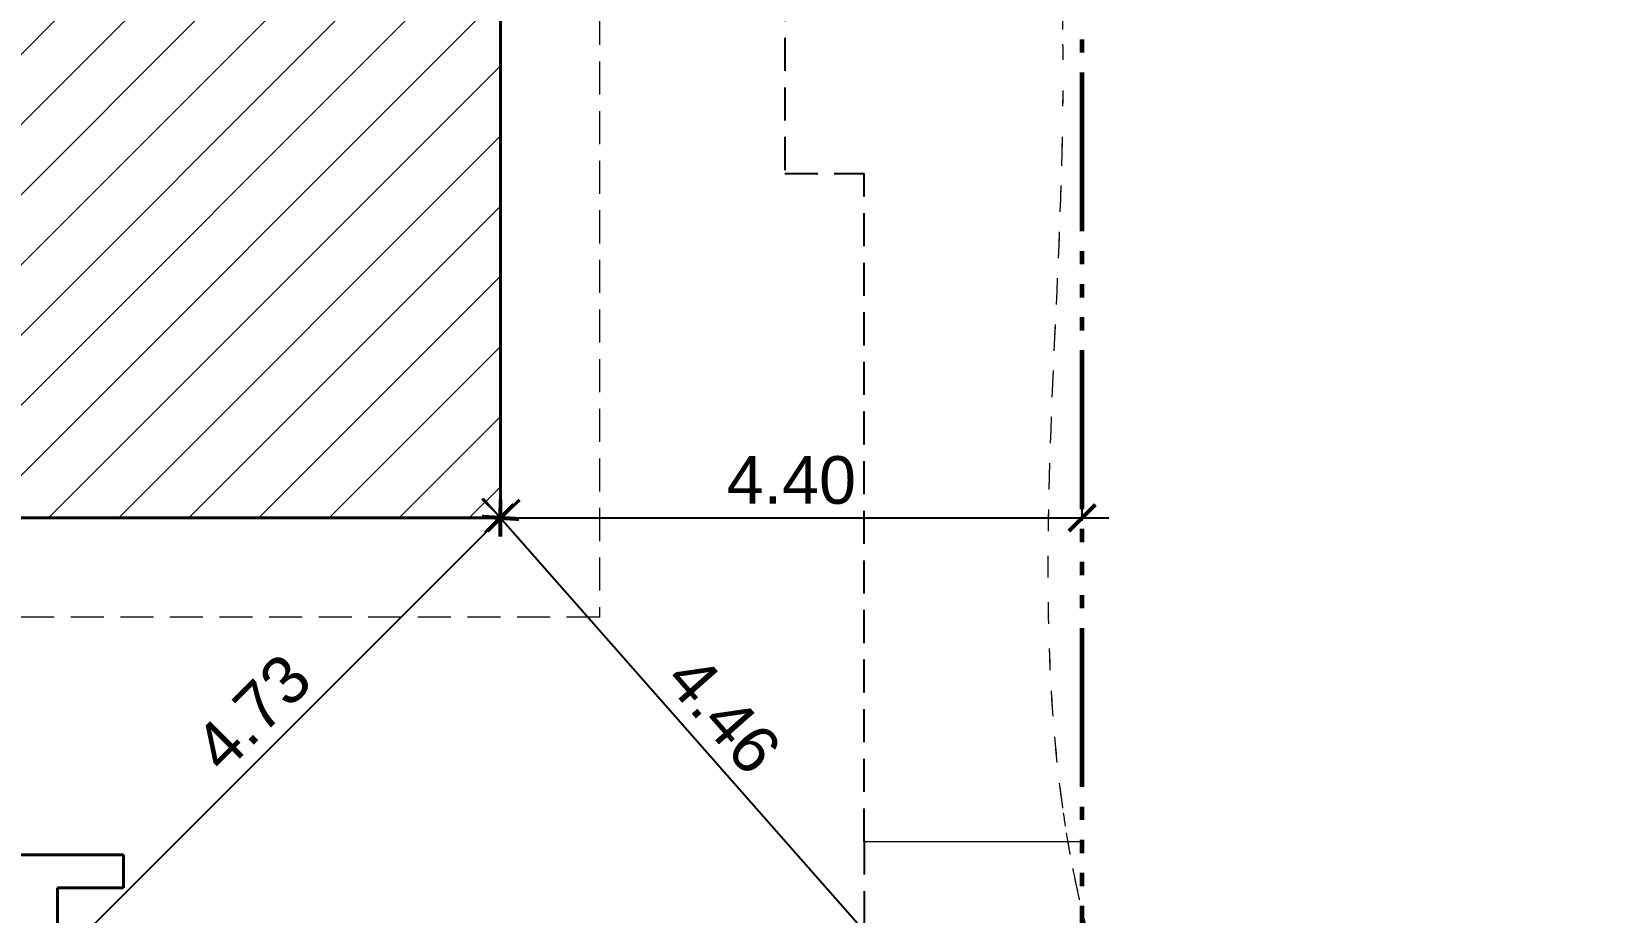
# Model space of a CAD drawing. Header units: inches. Extents: x 1367 to 15762, y 1989 to 8927.
# Drawn here: x 7736.02 to 7748.02, y 2023.55 to 2030.2 of the extents above; entities that cross this region are included whole.
import ezdxf

# ---------------------------------------------------------------- set-up
doc = ezdxf.new("R2010")
doc.units = ezdxf.units.IN
doc.header["$MEASUREMENT"] = 0
for name, pattern in [('ACAD_ISO06W100', [36, 24, -3, 0, -3, 0, -3, 0, -3]), ('DASHED2', [0.375, 0.25, -0.125]), ('DOT', [0.25, 0, -0.25])]:
    doc.linetypes.add(name, pattern=pattern)
for name, color, linetype, lineweight in [('boundary', 2, 'Continuous', 60), ('demolished', 40, 'Continuous', 25), ('dimension', 200, 'Continuous', 25), ('hatch', 8, 'Continuous', 5), ('wall', 1, 'Continuous', 40), ('win', 60, 'Continuous', 9)]:
    doc.layers.add(name, color=color, linetype=linetype, lineweight=lineweight)
doc.styles.get("Standard").update_dxf_attribs({"font": 'arial.ttf', "height": 0.36})
doc.dimstyles.get("Standard").update_dxf_attribs({"dimtxt": 0.36, "dimasz": 0.2, "dimexe": 0.2, "dimexo": 0.2, "dimgap": 0.1, "dimtad": 1, "dimzin": 0, "dimdsep": 46, "dimtxsty": 'Standard', "dimblk": 'ARCHTICK', "dimcen": 0.2, "dimdle": 0.2, "dimclrd": 256, "dimclre": 256, "dimadec": 0, "dimazin": 0, "dimtfac": 1, "dimtofl": 0, "dimtmove": 2, "dimatfit": 3, "dimfxl": 0, "dimtolj": 1, "dimtzin": 0, "dimlwd": -1, "dimlwe": -1, "dimarcsym": 0})

# ---------------------------------------------------------------- blocks, each defined once
blk = doc.blocks.new('_ArchTick')
at = {"color": 0, "linetype": 'ByBlock', "const_width": 0.15}
blk.add_lwpolyline([(-0.5, -0.5), (0.5, 0.5)], dxfattribs=at)
blk = doc.blocks.new('*D1249')
at = {"layer": 'Defpoints', "color": 0, "transparency": 16777216}
for p in [(7743.965, 2026.528), (7739.565, 2026.307), (7743.965, 2026.307)]:
    blk.add_point(p, dxfattribs=at)
at = {"layer": 'dimension', "transparency": 16777216}
for p, q in [((7739.565, 2026.507), (7739.565, 2026.728)), ((7743.965, 2026.507), (7743.965, 2026.728)), ((7739.365, 2026.528), (7744.165, 2026.528))]:
    blk.add_line(p, q, dxfattribs=at)
at = {"layer": 'dimension', "transparency": 16777216, "xscale": 0.2, "yscale": 0.2, "zscale": 0.2, "rotation": 180}
blk.add_blockref('_ArchTick', (7739.565, 2026.528), dxfattribs=at)
at = {"layer": 'dimension', "transparency": 16777216, "xscale": 0.2, "yscale": 0.2, "zscale": 0.2}
blk.add_blockref('_ArchTick', (7743.965, 2026.528), dxfattribs=at)
at = {"layer": 'dimension', "color": 0, "transparency": 16777216, "insert": (7741.765, 2026.812), "char_height": 0.36, "attachment_point": 5}
blk.add_mtext('\\A1;4.40', dxfattribs=at)
blk = doc.blocks.new('*D1258')
at = {"layer": 'Defpoints', "color": 0, "transparency": 16777216}
for p in [(7739.296, 2026.29), (7742.515, 2023.182), (7742.246, 2022.944)]:
    blk.add_point(p, dxfattribs=at)
at = {"layer": 'dimension', "transparency": 16777216}
for p, q in [((7739.433, 2026.678), (7742.648, 2023.032)), ((7739.446, 2026.423), (7739.715, 2026.66)), ((7742.396, 2023.076), (7742.665, 2023.314))]:
    blk.add_line(p, q, dxfattribs=at)
at = {"layer": 'dimension', "transparency": 16777216, "xscale": 0.2, "yscale": 0.2, "zscale": 0.2}
for p, rotation in [((7739.565, 2026.528), 131.399430320341), ((7742.515, 2023.182), 311.399430320341)]:
    blk.add_blockref('_ArchTick', p, dxfattribs=dict(at, rotation=rotation))
at = {"layer": 'dimension', "color": 0, "transparency": 16777216, "insert": (7741.253, 2025.043), "char_height": 0.36, "attachment_point": 5, "rotation": 311.3994}
blk.add_mtext('\\A1;4.46', dxfattribs=at)
blk = doc.blocks.new('*D1259')
at = {"layer": 'Defpoints', "color": 0, "transparency": 16777216}
for p in [(7739.565, 2026.528), (7739.695, 2026.398), (7736.345, 2023.052)]:
    blk.add_point(p, dxfattribs=at)
at = {"layer": 'dimension', "transparency": 16777216}
for p, q in [((7736.074, 2023.041), (7739.707, 2026.669)), ((7739.554, 2026.54), (7739.424, 2026.67)), ((7736.204, 2023.193), (7736.074, 2023.323))]:
    blk.add_line(p, q, dxfattribs=at)
at = {"layer": 'dimension', "transparency": 16777216, "xscale": 0.2, "yscale": 0.2, "zscale": 0.2}
for p, rotation in [((7739.565, 2026.528), 44.96735916367363), ((7736.215, 2023.182), 224.9673591636737)]:
    blk.add_blockref('_ArchTick', p, dxfattribs=dict(at, rotation=rotation))
at = {"layer": 'dimension', "color": 0, "transparency": 16777216, "insert": (7737.69, 2025.056), "char_height": 0.36, "attachment_point": 5, "rotation": 44.9674}
blk.add_mtext('\\A1;4.73', dxfattribs=at)

msp = doc.modelspace()

# ---------------------------------------------------------------- hatches: boundary and pattern name
at = {"layer": 'hatch'}
h = msp.add_hatch(dxfattribs=at)
h.set_pattern_fill('ANSI31', color=256, scale=3, style=0)
h.set_pattern_definition([(45, (8001.755, 1794.68602), (-0.26516504, 0.26516504), [])])
h.paths.add_polyline_path([(7708.965, 2026.528), (7722.365, 2026.528), (7722.365, 2024.082), (7726.165, 2024.082), (7726.165, 2026.528), (7739.565, 2026.528), (7739.565, 2033.532), (7734.915, 2033.532), (7734.915, 2035.232), (7723.465, 2035.232), (7723.465, 2036.728), (7708.965, 2036.728)], flags=17)
h.paths.add_polyline_path([(7708.965, 2026.528), (7722.365, 2026.528), (7722.365, 2024.082), (7726.165, 2024.082), (7726.165, 2026.528), (7739.565, 2026.528), (7739.565, 2036.728), (7708.965, 2036.728)])
h.paths.add_polyline_path([(7708.965, 2026.528), (7722.365, 2026.528), (7722.365, 2021.513), (7726.165, 2021.513), (7726.165, 2026.528), (7739.565, 2026.528), (7739.565, 2033.532), (7734.915, 2033.532), (7734.915, 2035.232), (7723.465, 2035.232), (7723.465, 2036.728), (7708.965, 2036.728)])
h.paths.add_polyline_path([(7720.942, 2031.278), (7728.58, 2031.278), (7728.58, 2031.976), (7720.942, 2031.976)], flags=24)

# ---------------------------------------------------------------- linework, layer by layer
at = {"layer": 'boundary', "linetype": 'ACAD_ISO06W100', "ltscale": 0.05}
msp.add_line((7743.965, 2016.095), (7743.965, 2038.732), dxfattribs=at)
at = {"layer": 'demolished', "linetype": 'DASHED2'}
for p, q in [((7741.715, 2033.532), (7741.715, 2029.132)), ((7741.715, 2029.132), (7742.315, 2029.132)), ((7742.315, 2024.082), (7742.315, 2029.132)), ((7742.315, 2024.082), (7742.315, 2023.182))]:
    msp.add_line(p, q, dxfattribs=at)
at = {"layer": 'dimension'}
msp.add_line((7739.565, 2026.528), (7743.965, 2026.528), dxfattribs=at)
at = {"layer": 'wall'}
for p, q in [((7735.615, 2023.982), (7736.715, 2023.982)), ((7736.715, 2023.732), (7736.715, 2023.982)), ((7736.215, 2023.182), (7736.215, 2023.732)), ((7736.215, 2023.732), (7736.715, 2023.732))]:
    msp.add_line(p, q, dxfattribs=at)
msp.add_lwpolyline([(7708.965, 2036.728), (7739.565, 2036.728), (7739.565, 2026.528), (7726.165, 2026.528), (7726.165, 2021.513), (7722.365, 2021.513), (7722.365, 2026.528), (7708.965, 2026.528), (7708.965, 2036.728)], dxfattribs=at)
at = {"layer": 'win', "color": 60, "lineweight": 0}
msp.add_line((7742.315, 2024.082), (7743.855, 2024.082), dxfattribs=at)
at = {"layer": 'win'}
msp.add_line((7742.315, 2024.082), (7743.965, 2024.082), dxfattribs=at)
at = {"layer": 'win', "linetype": 'DASHED2'}
msp.add_lwpolyline([(7708.215, 2037.478), (7740.315, 2037.478), (7740.315, 2025.778), (7726.915, 2025.778), (7726.915, 2020.763), (7721.615, 2020.763), (7721.615, 2025.778), (7708.215, 2025.778)], close=True, dxfattribs=at)
at = {"layer": 'win', "linetype": 'DOT'}
for points, knots in [([(7742.694, 2039.755), (7742.688, 2039.381), (7742.679, 2038.715), (7742.875, 2037.22), (7743.457, 2035.76), (7743.751, 2034.26), (7743.857, 2033.157), (7743.765, 2031.719), (7743.874, 2029.453), (7743.726, 2027.616), (7743.708, 2026.528)], [0, 0, 0, 0, 1.12076, 1.996328, 4.503738, 5.79569, 6.571861, 7.821237, 10.10869, 13.36161, 13.36161, 13.36161, 13.36161]), ([(7743.815, 2032.423), (7743.811, 2032.303), (7743.783, 2031.532), (7743.812, 2030.76), (7743.817, 2030.109)], [7.463666, 7.463666, 7.463666, 7.463666, 7.821237, 9.776606, 9.776606, 9.776606, 9.776606]), ([(7743.815, 2032.423), (7743.811, 2032.303), (7743.783, 2031.532), (7743.812, 2030.76), (7743.817, 2030.109)], [7.463666, 7.463666, 7.463666, 7.463666, 7.821237, 9.776606, 9.776606, 9.776606, 9.776606]), ([(7743.815, 2032.423), (7743.811, 2032.303), (7743.783, 2031.532), (7743.812, 2030.76), (7743.817, 2030.109)], [7.463666, 7.463666, 7.463666, 7.463666, 7.821237, 9.776606, 9.776606, 9.776606, 9.776606]), ([(7743.815, 2032.423), (7743.811, 2032.303), (7743.783, 2031.532), (7743.812, 2030.76), (7743.817, 2030.109)], [7.463666, 7.463666, 7.463666, 7.463666, 7.821237, 9.776606, 9.776606, 9.776606, 9.776606]), ([(7743.815, 2032.423), (7743.811, 2032.303), (7743.783, 2031.532), (7743.812, 2030.76), (7743.817, 2030.109)], [7.463666, 7.463666, 7.463666, 7.463666, 7.821237, 9.776606, 9.776606, 9.776606, 9.776606]), ([(7743.815, 2032.423), (7743.811, 2032.303), (7743.783, 2031.532), (7743.812, 2030.76), (7743.817, 2030.109)], [7.463666, 7.463666, 7.463666, 7.463666, 7.821237, 9.776606, 9.776606, 9.776606, 9.776606]), ([(7743.815, 2032.423), (7743.811, 2032.303), (7743.783, 2031.532), (7743.812, 2030.76), (7743.817, 2030.109)], [7.463666, 7.463666, 7.463666, 7.463666, 7.821237, 9.776606, 9.776606, 9.776606, 9.776606]), ([(7743.815, 2032.423), (7743.811, 2032.303), (7743.783, 2031.532), (7743.812, 2030.76), (7743.817, 2030.109)], [7.463666, 7.463666, 7.463666, 7.463666, 7.821237, 9.776606, 9.776606, 9.776606, 9.776606]), ([(7743.815, 2032.423), (7743.811, 2032.303), (7743.783, 2031.532), (7743.812, 2030.76), (7743.817, 2030.109)], [7.463666, 7.463666, 7.463666, 7.463666, 7.821237, 9.776606, 9.776606, 9.776606, 9.776606]), ([(7743.815, 2032.423), (7743.811, 2032.303), (7743.783, 2031.532), (7743.812, 2030.76), (7743.817, 2030.109)], [7.463666, 7.463666, 7.463666, 7.463666, 7.821237, 9.776606, 9.776606, 9.776606, 9.776606]), ([(7743.815, 2032.42), (7743.811, 2032.301), (7743.783, 2031.531), (7743.812, 2030.76), (7743.817, 2030.109)], [7.466614, 7.466614, 7.466614, 7.466614, 7.821237, 9.776606, 9.776606, 9.776606, 9.776606]), ([(7743.815, 2032.42), (7743.811, 2032.301), (7743.783, 2031.531), (7743.812, 2030.76), (7743.817, 2030.109)], [7.466614, 7.466614, 7.466614, 7.466614, 7.821237, 9.776606, 9.776606, 9.776606, 9.776606]), ([(7743.815, 2032.42), (7743.811, 2032.301), (7743.783, 2031.531), (7743.812, 2030.76), (7743.817, 2030.109)], [7.466614, 7.466614, 7.466614, 7.466614, 7.821237, 9.776606, 9.776606, 9.776606, 9.776606]), ([(7743.815, 2032.42), (7743.811, 2032.301), (7743.783, 2031.531), (7743.812, 2030.76), (7743.817, 2030.109)], [7.466614, 7.466614, 7.466614, 7.466614, 7.821237, 9.776606, 9.776606, 9.776606, 9.776606]), ([(7743.815, 2032.42), (7743.811, 2032.301), (7743.783, 2031.531), (7743.812, 2030.76), (7743.817, 2030.109)], [7.466614, 7.466614, 7.466614, 7.466614, 7.821237, 9.776606, 9.776606, 9.776606, 9.776606]), ([(7743.815, 2032.42), (7743.811, 2032.301), (7743.783, 2031.531), (7743.812, 2030.76), (7743.817, 2030.109)], [7.466614, 7.466614, 7.466614, 7.466614, 7.821237, 9.776606, 9.776606, 9.776606, 9.776606]), ([(7743.815, 2032.42), (7743.811, 2032.301), (7743.783, 2031.531), (7743.812, 2030.76), (7743.817, 2030.109)], [7.466614, 7.466614, 7.466614, 7.466614, 7.821237, 9.776606, 9.776606, 9.776606, 9.776606]), ([(7743.815, 2032.42), (7743.811, 2032.301), (7743.783, 2031.531), (7743.812, 2030.76), (7743.817, 2030.109)], [7.466614, 7.466614, 7.466614, 7.466614, 7.821237, 9.776606, 9.776606, 9.776606, 9.776606]), ([(7743.815, 2032.42), (7743.811, 2032.301), (7743.783, 2031.531), (7743.812, 2030.76), (7743.817, 2030.109)], [7.466614, 7.466614, 7.466614, 7.466614, 7.821237, 9.776606, 9.776606, 9.776606, 9.776606]), ([(7743.815, 2032.42), (7743.811, 2032.301), (7743.783, 2031.531), (7743.812, 2030.76), (7743.817, 2030.109)], [7.466614, 7.466614, 7.466614, 7.466614, 7.821237, 9.776606, 9.776606, 9.776606, 9.776606]), ([(7743.817, 2030.109), (7743.818, 2029.999), (7743.819, 2029.725), (7743.815, 2029.453), (7743.811, 2029.29)], [9.7766064, 9.7766064, 9.7766064, 9.7766064, 10.1086899, 10.5967054, 10.5967054, 10.5967054, 10.5967054]), ([(7743.817, 2030.109), (7743.818, 2029.999), (7743.819, 2029.725), (7743.815, 2029.453), (7743.811, 2029.29)], [9.7766064, 9.7766064, 9.7766064, 9.7766064, 10.1086899, 10.5967054, 10.5967054, 10.5967054, 10.5967054]), ([(7743.817, 2030.109), (7743.818, 2029.999), (7743.819, 2029.725), (7743.815, 2029.453), (7743.811, 2029.29)], [9.7766064, 9.7766064, 9.7766064, 9.7766064, 10.1086899, 10.5967054, 10.5967054, 10.5967054, 10.5967054]), ([(7743.817, 2030.109), (7743.818, 2029.999), (7743.819, 2029.725), (7743.815, 2029.453), (7743.811, 2029.29)], [9.7766064, 9.7766064, 9.7766064, 9.7766064, 10.1086899, 10.5967054, 10.5967054, 10.5967054, 10.5967054]), ([(7743.817, 2030.109), (7743.818, 2029.999), (7743.819, 2029.725), (7743.815, 2029.453), (7743.811, 2029.29)], [9.7766064, 9.7766064, 9.7766064, 9.7766064, 10.1086899, 10.5967054, 10.5967054, 10.5967054, 10.5967054]), ([(7743.817, 2030.109), (7743.818, 2029.999), (7743.819, 2029.725), (7743.815, 2029.453), (7743.811, 2029.29)], [9.7766064, 9.7766064, 9.7766064, 9.7766064, 10.1086899, 10.5967054, 10.5967054, 10.5967054, 10.5967054]), ([(7743.817, 2030.109), (7743.818, 2029.999), (7743.819, 2029.725), (7743.815, 2029.453), (7743.811, 2029.29)], [9.7766064, 9.7766064, 9.7766064, 9.7766064, 10.1086899, 10.5967054, 10.5967054, 10.5967054, 10.5967054]), ([(7743.817, 2030.109), (7743.818, 2029.999), (7743.819, 2029.725), (7743.815, 2029.453), (7743.811, 2029.29)], [9.7766064, 9.7766064, 9.7766064, 9.7766064, 10.1086899, 10.5967054, 10.5967054, 10.5967054, 10.5967054]), ([(7743.817, 2030.109), (7743.818, 2029.999), (7743.819, 2029.725), (7743.815, 2029.453), (7743.811, 2029.29)], [9.7766064, 9.7766064, 9.7766064, 9.7766064, 10.1086899, 10.5967054, 10.5967054, 10.5967054, 10.5967054]), ([(7743.817, 2030.109), (7743.818, 2029.999), (7743.819, 2029.725), (7743.815, 2029.453), (7743.811, 2029.29)], [9.7766064, 9.7766064, 9.7766064, 9.7766064, 10.1086899, 10.5967054, 10.5967054, 10.5967054, 10.5967054]), ([(7743.817, 2030.109), (7743.818, 2029.999), (7743.819, 2029.725), (7743.815, 2029.453), (7743.811, 2029.29)], [9.7766064, 9.7766064, 9.7766064, 9.7766064, 10.1086899, 10.5967054, 10.5967054, 10.5967054, 10.5967054]), ([(7743.817, 2030.109), (7743.818, 2029.999), (7743.819, 2029.725), (7743.815, 2029.453), (7743.811, 2029.29)], [9.7766064, 9.7766064, 9.7766064, 9.7766064, 10.1086899, 10.5967054, 10.5967054, 10.5967054, 10.5967054]), ([(7743.817, 2030.109), (7743.818, 2029.999), (7743.819, 2029.725), (7743.815, 2029.453), (7743.811, 2029.29)], [9.7766064, 9.7766064, 9.7766064, 9.7766064, 10.1086899, 10.5967054, 10.5967054, 10.5967054, 10.5967054]), ([(7743.817, 2030.109), (7743.818, 2029.999), (7743.819, 2029.725), (7743.815, 2029.453), (7743.811, 2029.29)], [9.7766064, 9.7766064, 9.7766064, 9.7766064, 10.1086899, 10.5967054, 10.5967054, 10.5967054, 10.5967054]), ([(7743.817, 2030.109), (7743.818, 2029.999), (7743.819, 2029.725), (7743.815, 2029.453), (7743.811, 2029.29)], [9.7766064, 9.7766064, 9.7766064, 9.7766064, 10.1086899, 10.5967054, 10.5967054, 10.5967054, 10.5967054]), ([(7743.817, 2030.109), (7743.818, 2029.999), (7743.819, 2029.725), (7743.815, 2029.453), (7743.811, 2029.29)], [9.7766064, 9.7766064, 9.7766064, 9.7766064, 10.1086899, 10.5967054, 10.5967054, 10.5967054, 10.5967054]), ([(7743.817, 2030.109), (7743.818, 2029.999), (7743.819, 2029.725), (7743.815, 2029.453), (7743.811, 2029.29)], [9.7766064, 9.7766064, 9.7766064, 9.7766064, 10.1086899, 10.5967054, 10.5967054, 10.5967054, 10.5967054]), ([(7743.817, 2030.109), (7743.818, 2029.999), (7743.819, 2029.725), (7743.815, 2029.453), (7743.811, 2029.29)], [9.7766064, 9.7766064, 9.7766064, 9.7766064, 10.1086899, 10.5967054, 10.5967054, 10.5967054, 10.5967054]), ([(7743.817, 2030.109), (7743.818, 2029.999), (7743.819, 2029.725), (7743.815, 2029.453), (7743.811, 2029.29)], [9.7766064, 9.7766064, 9.7766064, 9.7766064, 10.1086899, 10.5967054, 10.5967054, 10.5967054, 10.5967054]), ([(7743.817, 2030.109), (7743.818, 2029.999), (7743.819, 2029.725), (7743.815, 2029.453), (7743.811, 2029.29)], [9.7766064, 9.7766064, 9.7766064, 9.7766064, 10.1086899, 10.5967054, 10.5967054, 10.5967054, 10.5967054]), ([(7743.708, 2026.528), (7743.706, 2026.408), (7743.698, 2025.59), (7743.738, 2024.766), (7743.855, 2024.082)], [13.36161, 13.36161, 13.36161, 13.36161, 13.71903, 15.804118, 15.804118, 15.804118, 15.804118]), ([(7743.708, 2026.528), (7743.706, 2026.408), (7743.704, 2026.194), (7743.705, 2025.978), (7743.707, 2025.883)], [13.3616091, 13.3616091, 13.3616091, 13.3616091, 13.7190296, 14.0029258, 14.0029258, 14.0029258, 14.0029258]), ([(7743.708, 2026.528), (7743.706, 2026.408), (7743.704, 2026.194), (7743.705, 2025.978), (7743.707, 2025.883)], [13.3616096, 13.3616096, 13.3616096, 13.3616096, 13.7190296, 14.0029258, 14.0029258, 14.0029258, 14.0029258]), ([(7743.708, 2026.528), (7743.706, 2026.408), (7743.704, 2026.194), (7743.705, 2025.978), (7743.707, 2025.883)], [13.3616091, 13.3616091, 13.3616091, 13.3616091, 13.7190296, 14.0029258, 14.0029258, 14.0029258, 14.0029258]), ([(7743.708, 2026.528), (7743.706, 2026.408), (7743.704, 2026.194), (7743.705, 2025.978), (7743.707, 2025.883)], [13.3616096, 13.3616096, 13.3616096, 13.3616096, 13.7190296, 14.0029258, 14.0029258, 14.0029258, 14.0029258]), ([(7743.708, 2026.528), (7743.706, 2026.408), (7743.704, 2026.194), (7743.705, 2025.978), (7743.707, 2025.883)], [13.3616091, 13.3616091, 13.3616091, 13.3616091, 13.7190296, 14.0029258, 14.0029258, 14.0029258, 14.0029258]), ([(7743.708, 2026.528), (7743.706, 2026.408), (7743.704, 2026.194), (7743.705, 2025.978), (7743.707, 2025.883)], [13.3616096, 13.3616096, 13.3616096, 13.3616096, 13.7190296, 14.0029258, 14.0029258, 14.0029258, 14.0029258]), ([(7743.708, 2026.528), (7743.706, 2026.408), (7743.704, 2026.194), (7743.705, 2025.978), (7743.707, 2025.883)], [13.3616091, 13.3616091, 13.3616091, 13.3616091, 13.7190296, 14.0029258, 14.0029258, 14.0029258, 14.0029258]), ([(7743.708, 2026.528), (7743.706, 2026.408), (7743.704, 2026.194), (7743.705, 2025.978), (7743.707, 2025.883)], [13.3616096, 13.3616096, 13.3616096, 13.3616096, 13.7190296, 14.0029258, 14.0029258, 14.0029258, 14.0029258]), ([(7743.708, 2026.528), (7743.706, 2026.408), (7743.704, 2026.194), (7743.705, 2025.978), (7743.707, 2025.883)], [13.3616091, 13.3616091, 13.3616091, 13.3616091, 13.7190296, 14.0029258, 14.0029258, 14.0029258, 14.0029258]), ([(7743.708, 2026.528), (7743.706, 2026.408), (7743.704, 2026.194), (7743.705, 2025.978), (7743.707, 2025.883)], [13.3616096, 13.3616096, 13.3616096, 13.3616096, 13.7190296, 14.0029258, 14.0029258, 14.0029258, 14.0029258]), ([(7743.708, 2026.528), (7743.706, 2026.408), (7743.704, 2026.194), (7743.705, 2025.978), (7743.707, 2025.883)], [13.3616091, 13.3616091, 13.3616091, 13.3616091, 13.7190296, 14.0029258, 14.0029258, 14.0029258, 14.0029258]), ([(7743.708, 2026.528), (7743.706, 2026.408), (7743.704, 2026.194), (7743.705, 2025.978), (7743.707, 2025.883)], [13.3616096, 13.3616096, 13.3616096, 13.3616096, 13.7190296, 14.0029258, 14.0029258, 14.0029258, 14.0029258]), ([(7743.708, 2026.528), (7743.706, 2026.408), (7743.704, 2026.194), (7743.705, 2025.978), (7743.707, 2025.883)], [13.3616091, 13.3616091, 13.3616091, 13.3616091, 13.7190296, 14.0029258, 14.0029258, 14.0029258, 14.0029258]), ([(7743.708, 2026.528), (7743.706, 2026.408), (7743.704, 2026.194), (7743.705, 2025.978), (7743.707, 2025.883)], [13.3616096, 13.3616096, 13.3616096, 13.3616096, 13.7190296, 14.0029258, 14.0029258, 14.0029258, 14.0029258]), ([(7743.708, 2026.528), (7743.706, 2026.408), (7743.704, 2026.194), (7743.705, 2025.978), (7743.707, 2025.883)], [13.3616091, 13.3616091, 13.3616091, 13.3616091, 13.7190296, 14.0029258, 14.0029258, 14.0029258, 14.0029258]), ([(7743.708, 2026.528), (7743.706, 2026.408), (7743.704, 2026.194), (7743.705, 2025.978), (7743.707, 2025.883)], [13.3616096, 13.3616096, 13.3616096, 13.3616096, 13.7190296, 14.0029258, 14.0029258, 14.0029258, 14.0029258]), ([(7743.708, 2026.528), (7743.706, 2026.408), (7743.704, 2026.194), (7743.705, 2025.978), (7743.707, 2025.883)], [13.3616091, 13.3616091, 13.3616091, 13.3616091, 13.7190296, 14.0029258, 14.0029258, 14.0029258, 14.0029258]), ([(7743.708, 2026.528), (7743.706, 2026.408), (7743.704, 2026.194), (7743.705, 2025.978), (7743.707, 2025.883)], [13.3616096, 13.3616096, 13.3616096, 13.3616096, 13.7190296, 14.0029258, 14.0029258, 14.0029258, 14.0029258]), ([(7743.708, 2026.528), (7743.706, 2026.408), (7743.704, 2026.194), (7743.705, 2025.978), (7743.707, 2025.883)], [13.3616091, 13.3616091, 13.3616091, 13.3616091, 13.7190296, 14.0029258, 14.0029258, 14.0029258, 14.0029258]), ([(7743.708, 2026.528), (7743.706, 2026.408), (7743.704, 2026.194), (7743.705, 2025.978), (7743.707, 2025.883)], [13.3616096, 13.3616096, 13.3616096, 13.3616096, 13.7190296, 14.0029258, 14.0029258, 14.0029258, 14.0029258]), ([(7743.965, 2023.547), (7743.973, 2023.515), (7743.987, 2023.462), (7744.001, 2023.409), (7744.006, 2023.388)], [16.3519122, 16.3519122, 16.3519122, 16.3519122, 16.452433, 16.5168728, 16.5168728, 16.5168728, 16.5168728]), ([(7743.965, 2023.547), (7743.973, 2023.515), (7743.987, 2023.462), (7744.001, 2023.409), (7744.006, 2023.388)], [16.3519122, 16.3519122, 16.3519122, 16.3519122, 16.452433, 16.5168728, 16.5168728, 16.5168728, 16.5168728]), ([(7743.965, 2023.547), (7743.973, 2023.515), (7743.987, 2023.462), (7744.001, 2023.409), (7744.006, 2023.388)], [16.3519122, 16.3519122, 16.3519122, 16.3519122, 16.452433, 16.5168728, 16.5168728, 16.5168728, 16.5168728]), ([(7743.965, 2023.547), (7743.973, 2023.515), (7743.987, 2023.462), (7744.001, 2023.409), (7744.006, 2023.388)], [16.3519122, 16.3519122, 16.3519122, 16.3519122, 16.452433, 16.5168728, 16.5168728, 16.5168728, 16.5168728]), ([(7743.965, 2023.547), (7743.973, 2023.515), (7743.987, 2023.462), (7744.001, 2023.409), (7744.006, 2023.388)], [16.3519122, 16.3519122, 16.3519122, 16.3519122, 16.452433, 16.5168728, 16.5168728, 16.5168728, 16.5168728]), ([(7743.965, 2023.547), (7743.973, 2023.515), (7743.987, 2023.462), (7744.001, 2023.409), (7744.006, 2023.388)], [16.3519122, 16.3519122, 16.3519122, 16.3519122, 16.452433, 16.5168728, 16.5168728, 16.5168728, 16.5168728]), ([(7743.965, 2023.547), (7743.973, 2023.515), (7743.987, 2023.462), (7744.001, 2023.409), (7744.006, 2023.388)], [16.3519122, 16.3519122, 16.3519122, 16.3519122, 16.452433, 16.5168728, 16.5168728, 16.5168728, 16.5168728]), ([(7743.965, 2023.547), (7743.973, 2023.515), (7743.987, 2023.462), (7744.001, 2023.409), (7744.006, 2023.388)], [16.3519122, 16.3519122, 16.3519122, 16.3519122, 16.452433, 16.5168728, 16.5168728, 16.5168728, 16.5168728]), ([(7743.965, 2023.547), (7743.973, 2023.515), (7743.987, 2023.462), (7744.001, 2023.409), (7744.006, 2023.388)], [16.3519122, 16.3519122, 16.3519122, 16.3519122, 16.452433, 16.5168728, 16.5168728, 16.5168728, 16.5168728]), ([(7743.965, 2023.547), (7743.973, 2023.515), (7743.987, 2023.462), (7744.001, 2023.409), (7744.006, 2023.388)], [16.3519122, 16.3519122, 16.3519122, 16.3519122, 16.452433, 16.5168728, 16.5168728, 16.5168728, 16.5168728]), ([(7743.965, 2023.547), (7743.973, 2023.515), (7743.987, 2023.462), (7744.001, 2023.409), (7744.006, 2023.388)], [16.3519122, 16.3519122, 16.3519122, 16.3519122, 16.452433, 16.5168728, 16.5168728, 16.5168728, 16.5168728]), ([(7743.965, 2023.547), (7743.973, 2023.515), (7743.987, 2023.462), (7744.001, 2023.409), (7744.006, 2023.388)], [16.3519122, 16.3519122, 16.3519122, 16.3519122, 16.452433, 16.5168728, 16.5168728, 16.5168728, 16.5168728]), ([(7743.965, 2023.547), (7743.973, 2023.515), (7743.987, 2023.462), (7744.001, 2023.409), (7744.006, 2023.388)], [16.3519122, 16.3519122, 16.3519122, 16.3519122, 16.452433, 16.5168728, 16.5168728, 16.5168728, 16.5168728]), ([(7743.965, 2023.547), (7743.973, 2023.515), (7743.987, 2023.462), (7744.001, 2023.409), (7744.006, 2023.388)], [16.3519122, 16.3519122, 16.3519122, 16.3519122, 16.452433, 16.5168728, 16.5168728, 16.5168728, 16.5168728]), ([(7743.965, 2023.547), (7743.973, 2023.515), (7743.987, 2023.462), (7744.001, 2023.409), (7744.006, 2023.388)], [16.3519122, 16.3519122, 16.3519122, 16.3519122, 16.452433, 16.5168728, 16.5168728, 16.5168728, 16.5168728]), ([(7743.965, 2023.547), (7743.973, 2023.515), (7743.987, 2023.462), (7744.001, 2023.409), (7744.006, 2023.388)], [16.3519122, 16.3519122, 16.3519122, 16.3519122, 16.452433, 16.5168728, 16.5168728, 16.5168728, 16.5168728]), ([(7743.965, 2023.547), (7743.973, 2023.515), (7743.987, 2023.462), (7744.001, 2023.409), (7744.006, 2023.388)], [16.3519122, 16.3519122, 16.3519122, 16.3519122, 16.452433, 16.5168728, 16.5168728, 16.5168728, 16.5168728]), ([(7743.965, 2023.547), (7743.973, 2023.515), (7743.987, 2023.462), (7744.001, 2023.409), (7744.006, 2023.388)], [16.3519122, 16.3519122, 16.3519122, 16.3519122, 16.452433, 16.5168728, 16.5168728, 16.5168728, 16.5168728]), ([(7743.965, 2023.547), (7743.973, 2023.515), (7743.987, 2023.462), (7744.001, 2023.409), (7744.006, 2023.388)], [16.3519122, 16.3519122, 16.3519122, 16.3519122, 16.452433, 16.5168728, 16.5168728, 16.5168728, 16.5168728]), ([(7743.965, 2023.547), (7743.973, 2023.515), (7743.987, 2023.462), (7744.001, 2023.409), (7744.006, 2023.388)], [16.3519122, 16.3519122, 16.3519122, 16.3519122, 16.452433, 16.5168728, 16.5168728, 16.5168728, 16.5168728])]:
    msp.add_open_spline(points, degree=3, knots=knots, dxfattribs=at)
msp.add_spline([(7742.694, 2039.755), (7742.708, 2038.635), (7742.822, 2037.766), (7743.509, 2035.355), (7743.758, 2034.087), (7743.826, 2033.314), (7743.804, 2032.065), (7743.818, 2029.777), (7743.705, 2026.169), (7743.99, 2023.45), (7744.939, 2021.059), (7746.742, 2016.583), (7747.116, 2014.579), (7747.722, 2009.485), (7746.695, 2006.446), (7746.228, 2004.07), (7745.948, 2002.019), (7745.762, 1999.922)], degree=3, dxfattribs=at)
for points in [[(7743.811, 2029.29), (7743.788, 2028.371), (7743.724, 2027.453), (7743.708, 2026.528)], [(7743.811, 2029.29), (7743.788, 2028.371), (7743.724, 2027.453), (7743.708, 2026.528)], [(7743.811, 2029.29), (7743.788, 2028.371), (7743.724, 2027.453), (7743.708, 2026.528)], [(7743.811, 2029.29), (7743.788, 2028.371), (7743.724, 2027.453), (7743.708, 2026.528)], [(7743.811, 2029.29), (7743.788, 2028.371), (7743.724, 2027.453), (7743.708, 2026.528)], [(7743.811, 2029.29), (7743.788, 2028.371), (7743.724, 2027.453), (7743.708, 2026.528)], [(7743.811, 2029.29), (7743.788, 2028.371), (7743.724, 2027.453), (7743.708, 2026.528)], [(7743.811, 2029.29), (7743.788, 2028.371), (7743.724, 2027.453), (7743.708, 2026.528)], [(7743.811, 2029.29), (7743.788, 2028.371), (7743.724, 2027.453), (7743.708, 2026.528)], [(7743.811, 2029.29), (7743.788, 2028.371), (7743.724, 2027.453), (7743.708, 2026.528)], [(7743.811, 2029.29), (7743.788, 2028.371), (7743.724, 2027.453), (7743.708, 2026.528)], [(7743.811, 2029.29), (7743.788, 2028.371), (7743.724, 2027.453), (7743.708, 2026.528)], [(7743.811, 2029.29), (7743.788, 2028.371), (7743.724, 2027.453), (7743.708, 2026.528)], [(7743.811, 2029.29), (7743.788, 2028.371), (7743.724, 2027.453), (7743.708, 2026.528)], [(7743.811, 2029.29), (7743.788, 2028.371), (7743.724, 2027.453), (7743.708, 2026.528)], [(7743.811, 2029.29), (7743.788, 2028.371), (7743.724, 2027.453), (7743.708, 2026.528)], [(7743.811, 2029.29), (7743.788, 2028.371), (7743.724, 2027.453), (7743.708, 2026.528)], [(7743.811, 2029.29), (7743.788, 2028.371), (7743.724, 2027.453), (7743.708, 2026.528)], [(7743.811, 2029.29), (7743.788, 2028.371), (7743.724, 2027.453), (7743.708, 2026.528)], [(7743.811, 2029.29), (7743.788, 2028.371), (7743.724, 2027.453), (7743.708, 2026.528)], [(7743.707, 2025.883), (7743.71, 2025.662), (7743.717, 2025.441), (7743.73, 2025.221)], [(7743.707, 2025.883), (7743.71, 2025.662), (7743.717, 2025.441), (7743.73, 2025.221)], [(7743.707, 2025.883), (7743.71, 2025.662), (7743.717, 2025.441), (7743.73, 2025.221)], [(7743.707, 2025.883), (7743.71, 2025.662), (7743.717, 2025.441), (7743.73, 2025.221)], [(7743.707, 2025.883), (7743.71, 2025.662), (7743.717, 2025.441), (7743.73, 2025.221)], [(7743.707, 2025.883), (7743.71, 2025.662), (7743.717, 2025.441), (7743.73, 2025.221)], [(7743.707, 2025.883), (7743.71, 2025.662), (7743.717, 2025.441), (7743.73, 2025.221)], [(7743.707, 2025.883), (7743.71, 2025.662), (7743.717, 2025.441), (7743.73, 2025.221)], [(7743.707, 2025.883), (7743.71, 2025.662), (7743.717, 2025.441), (7743.73, 2025.221)], [(7743.707, 2025.883), (7743.71, 2025.662), (7743.717, 2025.441), (7743.73, 2025.221)], [(7743.707, 2025.883), (7743.71, 2025.662), (7743.717, 2025.441), (7743.73, 2025.221)], [(7743.707, 2025.883), (7743.71, 2025.662), (7743.717, 2025.441), (7743.73, 2025.221)], [(7743.707, 2025.883), (7743.71, 2025.662), (7743.717, 2025.441), (7743.73, 2025.221)], [(7743.707, 2025.883), (7743.71, 2025.662), (7743.717, 2025.441), (7743.73, 2025.221)], [(7743.707, 2025.883), (7743.71, 2025.662), (7743.717, 2025.441), (7743.73, 2025.221)], [(7743.707, 2025.883), (7743.71, 2025.662), (7743.717, 2025.441), (7743.73, 2025.221)], [(7743.707, 2025.883), (7743.71, 2025.662), (7743.717, 2025.441), (7743.73, 2025.221)], [(7743.707, 2025.883), (7743.71, 2025.662), (7743.717, 2025.441), (7743.73, 2025.221)], [(7743.707, 2025.883), (7743.71, 2025.662), (7743.717, 2025.441), (7743.73, 2025.221)], [(7743.707, 2025.883), (7743.71, 2025.662), (7743.717, 2025.441), (7743.73, 2025.221)], [(7743.73, 2025.221), (7743.748, 2024.911), (7743.777, 2024.603), (7743.821, 2024.298)], [(7743.73, 2025.221), (7743.748, 2024.911), (7743.777, 2024.603), (7743.821, 2024.298)], [(7743.73, 2025.221), (7743.748, 2024.911), (7743.777, 2024.603), (7743.821, 2024.298)], [(7743.73, 2025.221), (7743.748, 2024.911), (7743.777, 2024.603), (7743.821, 2024.298)], [(7743.73, 2025.221), (7743.748, 2024.911), (7743.777, 2024.603), (7743.821, 2024.298)], [(7743.73, 2025.221), (7743.748, 2024.911), (7743.777, 2024.603), (7743.821, 2024.298)], [(7743.73, 2025.221), (7743.748, 2024.911), (7743.777, 2024.603), (7743.821, 2024.298)], [(7743.73, 2025.221), (7743.748, 2024.911), (7743.777, 2024.603), (7743.821, 2024.298)], [(7743.73, 2025.221), (7743.748, 2024.911), (7743.777, 2024.603), (7743.821, 2024.298)], [(7743.73, 2025.221), (7743.748, 2024.911), (7743.777, 2024.603), (7743.821, 2024.298)], [(7743.73, 2025.221), (7743.748, 2024.911), (7743.777, 2024.603), (7743.821, 2024.298)], [(7743.73, 2025.221), (7743.748, 2024.911), (7743.777, 2024.603), (7743.821, 2024.298)], [(7743.73, 2025.221), (7743.748, 2024.911), (7743.777, 2024.603), (7743.821, 2024.298)], [(7743.73, 2025.221), (7743.748, 2024.911), (7743.777, 2024.603), (7743.821, 2024.298)], [(7743.73, 2025.221), (7743.748, 2024.911), (7743.777, 2024.603), (7743.821, 2024.298)], [(7743.73, 2025.221), (7743.748, 2024.911), (7743.777, 2024.603), (7743.821, 2024.298)], [(7743.73, 2025.221), (7743.748, 2024.911), (7743.777, 2024.603), (7743.821, 2024.298)], [(7743.73, 2025.221), (7743.748, 2024.911), (7743.777, 2024.603), (7743.821, 2024.298)], [(7743.73, 2025.221), (7743.748, 2024.911), (7743.777, 2024.603), (7743.821, 2024.298)], [(7743.73, 2025.221), (7743.748, 2024.911), (7743.777, 2024.603), (7743.821, 2024.298)], [(7743.821, 2024.298), (7743.832, 2024.226), (7743.843, 2024.154), (7743.855, 2024.082)], [(7743.821, 2024.298), (7743.832, 2024.226), (7743.843, 2024.154), (7743.855, 2024.082)], [(7743.821, 2024.298), (7743.832, 2024.226), (7743.843, 2024.154), (7743.855, 2024.082)], [(7743.821, 2024.298), (7743.832, 2024.226), (7743.843, 2024.154), (7743.855, 2024.082)], [(7743.821, 2024.298), (7743.832, 2024.226), (7743.843, 2024.154), (7743.855, 2024.082)], [(7743.821, 2024.298), (7743.832, 2024.226), (7743.843, 2024.154), (7743.855, 2024.082)], [(7743.821, 2024.298), (7743.832, 2024.226), (7743.843, 2024.154), (7743.855, 2024.082)], [(7743.821, 2024.298), (7743.832, 2024.226), (7743.843, 2024.154), (7743.855, 2024.082)], [(7743.821, 2024.298), (7743.832, 2024.226), (7743.843, 2024.154), (7743.855, 2024.082)], [(7743.821, 2024.298), (7743.832, 2024.226), (7743.843, 2024.154), (7743.855, 2024.082)], [(7743.821, 2024.298), (7743.832, 2024.226), (7743.843, 2024.154), (7743.855, 2024.082)], [(7743.821, 2024.298), (7743.832, 2024.226), (7743.843, 2024.154), (7743.855, 2024.082)], [(7743.821, 2024.298), (7743.832, 2024.226), (7743.843, 2024.154), (7743.855, 2024.082)], [(7743.821, 2024.298), (7743.832, 2024.226), (7743.843, 2024.154), (7743.855, 2024.082)], [(7743.821, 2024.298), (7743.832, 2024.226), (7743.843, 2024.154), (7743.855, 2024.082)], [(7743.821, 2024.298), (7743.832, 2024.226), (7743.843, 2024.154), (7743.855, 2024.082)], [(7743.821, 2024.298), (7743.832, 2024.226), (7743.843, 2024.154), (7743.855, 2024.082)], [(7743.821, 2024.298), (7743.832, 2024.226), (7743.843, 2024.154), (7743.855, 2024.082)], [(7743.821, 2024.298), (7743.832, 2024.226), (7743.843, 2024.154), (7743.855, 2024.082)], [(7743.821, 2024.298), (7743.832, 2024.226), (7743.843, 2024.154), (7743.855, 2024.082)], [(7743.855, 2024.082), (7743.867, 2024.013), (7743.879, 2023.945), (7743.893, 2023.877)], [(7743.855, 2024.082), (7743.867, 2024.013), (7743.879, 2023.945), (7743.893, 2023.877)], [(7743.855, 2024.082), (7743.867, 2024.013), (7743.879, 2023.945), (7743.893, 2023.877)], [(7743.855, 2024.082), (7743.867, 2024.013), (7743.879, 2023.945), (7743.893, 2023.877)], [(7743.855, 2024.082), (7743.867, 2024.013), (7743.879, 2023.945), (7743.893, 2023.877)], [(7743.855, 2024.082), (7743.867, 2024.013), (7743.879, 2023.945), (7743.893, 2023.877)], [(7743.855, 2024.082), (7743.867, 2024.013), (7743.879, 2023.945), (7743.893, 2023.877)], [(7743.855, 2024.082), (7743.867, 2024.013), (7743.879, 2023.945), (7743.893, 2023.877)], [(7743.855, 2024.082), (7743.867, 2024.013), (7743.879, 2023.945), (7743.893, 2023.877)], [(7743.855, 2024.082), (7743.867, 2024.013), (7743.879, 2023.945), (7743.893, 2023.877)], [(7743.855, 2024.082), (7743.867, 2024.013), (7743.879, 2023.945), (7743.893, 2023.877)], [(7743.855, 2024.082), (7743.867, 2024.013), (7743.879, 2023.945), (7743.893, 2023.877)], [(7743.855, 2024.082), (7743.867, 2024.013), (7743.879, 2023.945), (7743.893, 2023.877)], [(7743.855, 2024.082), (7743.867, 2024.013), (7743.879, 2023.945), (7743.893, 2023.877)], [(7743.855, 2024.082), (7743.867, 2024.013), (7743.879, 2023.945), (7743.893, 2023.877)], [(7743.855, 2024.082), (7743.867, 2024.013), (7743.879, 2023.945), (7743.893, 2023.877)], [(7743.855, 2024.082), (7743.867, 2024.013), (7743.879, 2023.945), (7743.893, 2023.877)], [(7743.855, 2024.082), (7743.867, 2024.013), (7743.879, 2023.945), (7743.893, 2023.877)], [(7743.855, 2024.082), (7743.867, 2024.013), (7743.879, 2023.945), (7743.893, 2023.877)], [(7743.855, 2024.082), (7743.867, 2024.013), (7743.879, 2023.945), (7743.893, 2023.877)], [(7743.855, 2024.082), (7743.886, 2023.902), (7743.922, 2023.724), (7743.965, 2023.547)], [(7743.893, 2023.877), (7743.915, 2023.767), (7743.939, 2023.657), (7743.965, 2023.547)], [(7743.893, 2023.877), (7743.915, 2023.767), (7743.939, 2023.657), (7743.965, 2023.547)], [(7743.893, 2023.877), (7743.915, 2023.767), (7743.939, 2023.657), (7743.965, 2023.547)], [(7743.893, 2023.877), (7743.915, 2023.767), (7743.939, 2023.657), (7743.965, 2023.547)], [(7743.893, 2023.877), (7743.915, 2023.767), (7743.939, 2023.657), (7743.965, 2023.547)], [(7743.893, 2023.877), (7743.915, 2023.767), (7743.939, 2023.657), (7743.965, 2023.547)], [(7743.893, 2023.877), (7743.915, 2023.767), (7743.939, 2023.657), (7743.965, 2023.547)], [(7743.893, 2023.877), (7743.915, 2023.767), (7743.939, 2023.657), (7743.965, 2023.547)], [(7743.893, 2023.877), (7743.915, 2023.767), (7743.939, 2023.657), (7743.965, 2023.547)], [(7743.893, 2023.877), (7743.915, 2023.767), (7743.939, 2023.657), (7743.965, 2023.547)], [(7743.893, 2023.877), (7743.915, 2023.767), (7743.939, 2023.657), (7743.965, 2023.547)], [(7743.893, 2023.877), (7743.915, 2023.767), (7743.939, 2023.657), (7743.965, 2023.547)], [(7743.893, 2023.877), (7743.915, 2023.767), (7743.939, 2023.657), (7743.965, 2023.547)], [(7743.893, 2023.877), (7743.915, 2023.767), (7743.939, 2023.657), (7743.965, 2023.547)], [(7743.893, 2023.877), (7743.915, 2023.767), (7743.939, 2023.657), (7743.965, 2023.547)], [(7743.893, 2023.877), (7743.915, 2023.767), (7743.939, 2023.657), (7743.965, 2023.547)], [(7743.893, 2023.877), (7743.915, 2023.767), (7743.939, 2023.657), (7743.965, 2023.547)], [(7743.893, 2023.877), (7743.915, 2023.767), (7743.939, 2023.657), (7743.965, 2023.547)], [(7743.893, 2023.877), (7743.915, 2023.767), (7743.939, 2023.657), (7743.965, 2023.547)], [(7743.893, 2023.877), (7743.915, 2023.767), (7743.939, 2023.657), (7743.965, 2023.547)]]:
    msp.add_open_spline(points, degree=3, dxfattribs=at)

# ---------------------------------------------------------------- dimensions: what is measured, and where the dimension line sits
at = {"layer": 'dimension'}
dim = msp.add_linear_dim(base=(7743.965, 2026.528), p1=(7739.565, 2026.307), p2=(7743.965, 2026.307), dimstyle='Standard', dxfattribs=at)
dim.commit()
dim.dimension.update_dxf_attribs({"geometry": '*D1249', "text_midpoint": (7741.765, 2026.812)})
for p1, p2, distance, picture, middle in [((7736.345, 2023.052), (7739.695, 2026.398), 0.184, '*D1259', (7737.69, 2025.056)), ((7739.296, 2026.29), (7742.246, 2022.944), 0.359, '*D1258', (7741.253, 2025.043))]:
    dim = msp.add_aligned_dim(p1=p1, p2=p2, distance=distance, dimstyle='Standard', dxfattribs=at)
    dim.commit()
    dim.dimension.update_dxf_attribs({"geometry": picture, "text_midpoint": middle})

doc.saveas('drawing.dxf')
